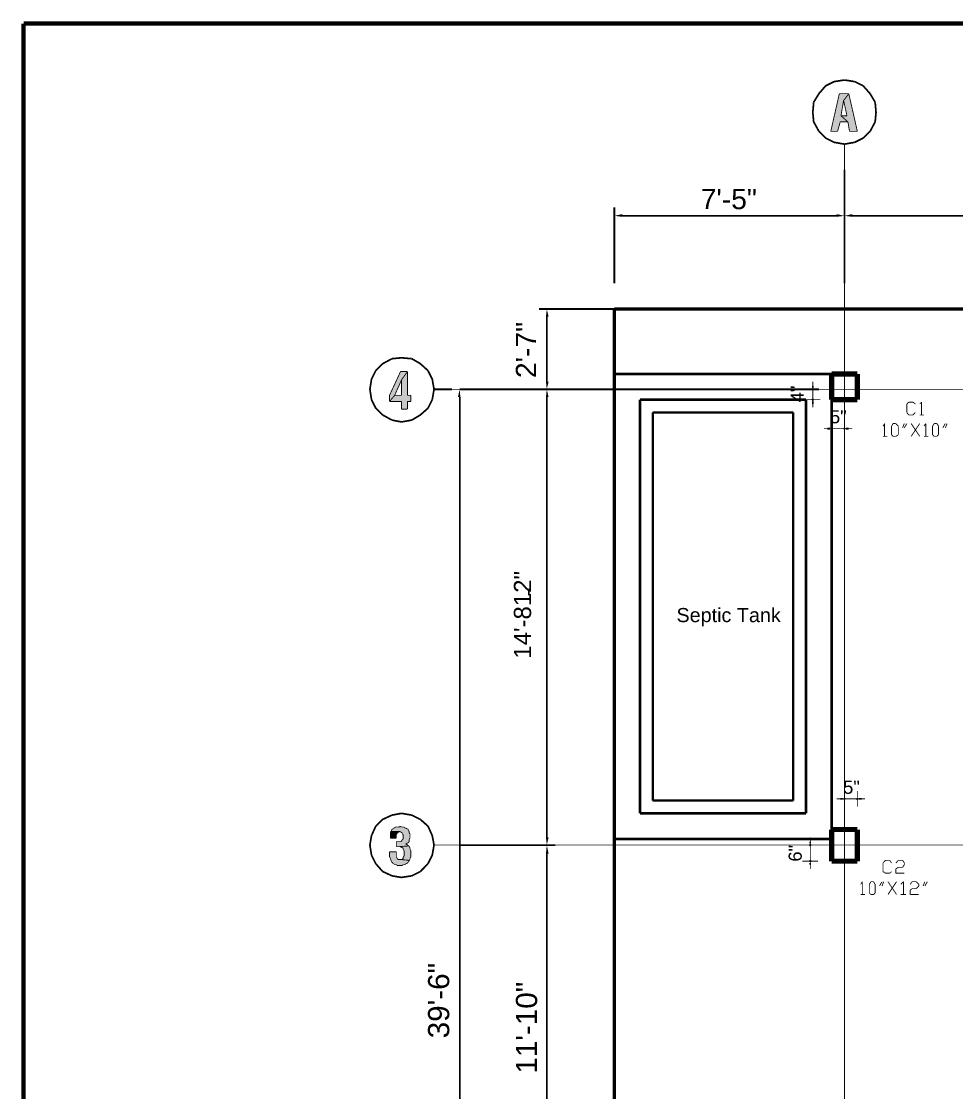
# Model space of a CAD drawing. Header units: millimetres. Extents: x 5 to 350, y 3 to 213.
# Drawn here: x 5 to 97.6, y 106.6 to 212.7 of the extents above; entities that cross this region are included whole.
import ezdxf

# ---------------------------------------------------------------- set-up
doc = ezdxf.new("R2010")
doc.units = ezdxf.units.MM
for name, color, linetype in [('H', 251, 'Continuous'), ('P', 255, 'Continuous'), ('T', 255, 'Continuous')]:
    doc.layers.add(name, color=color, linetype=linetype)
doc.styles.get("Standard").update_dxf_attribs({"font": 'arial.ttf'})

msp = doc.modelspace()

# ---------------------------------------------------------------- hatches: boundary and pattern name
at = {"layer": 'H', "linetype": 'Continuous'}
for points in [[(85.178, 201.842), (86.025, 205.564), (86.96, 205.564), (86.448, 204.893), (86.184, 203.376), (86.872, 202.777), (86.113, 202.777), (85.848, 201.842), (85.178, 201.842)], [(87.03, 201.842), (86.872, 202.777), (86.184, 203.376), (86.783, 203.376), (86.448, 204.893), (86.96, 205.564), (87.806, 201.842), (87.03, 201.842)], [(64.523, 193.375), (63.747, 193.463), (64.523, 193.64), (64.523, 193.375)], [(85.76, 193.375), (85.76, 193.64), (86.536, 193.463), (85.76, 193.375)], [(87.295, 193.375), (86.536, 193.463), (87.295, 193.64), (87.295, 193.375)], [(56.974, 183.48), (57.062, 184.238), (57.238, 183.48), (56.974, 183.48)], [(41.487, 175.084), (41.487, 175.683), (42.58, 178.047), (43.268, 178.047), (42.668, 177.2), (41.998, 175.683), (41.487, 175.084)], [(42.668, 174.325), (42.668, 175.084), (41.487, 175.084), (41.998, 175.683), (42.668, 175.683), (42.668, 177.2), (43.268, 178.047), (43.268, 175.683), (43.603, 175.683), (43.603, 175.084), (43.268, 175.084), (43.268, 174.325), (42.668, 174.325)], [(48.26, 175.507), (48.436, 176.283), (48.507, 175.507), (48.26, 175.507)], [(57.062, 176.283), (56.974, 177.042), (57.238, 177.042), (57.062, 176.283)], [(56.974, 175.507), (57.062, 176.283), (57.238, 175.507), (56.974, 175.507)], [(83.22, 176.283), (83.308, 176.354), (83.397, 176.283), (83.22, 176.283)], [(83.308, 176.195), (83.22, 176.283), (83.397, 176.283), (83.308, 176.195)], [(83.397, 176.283), (83.308, 176.354), (83.397, 176.354), (83.397, 176.283)], [(83.308, 176.195), (83.397, 176.283), (83.397, 176.195), (83.308, 176.195)], [(83.397, 176.283), (83.485, 176.354), (83.485, 176.283), (83.397, 176.283)], [(83.397, 176.283), (83.397, 176.354), (83.485, 176.354), (83.397, 176.283)], [(83.397, 176.195), (83.397, 176.283), (83.485, 176.195), (83.397, 176.195)], [(83.485, 176.195), (83.397, 176.283), (83.485, 176.283), (83.485, 176.195)], [(83.22, 175.26), (83.308, 175.348), (83.397, 175.26), (83.22, 175.26)], [(83.308, 175.172), (83.22, 175.26), (83.397, 175.26), (83.308, 175.172)], [(83.397, 175.26), (83.308, 175.348), (83.397, 175.348), (83.397, 175.26)], [(83.397, 175.084), (83.308, 175.172), (83.397, 175.26), (83.397, 175.084)], [(83.397, 175.26), (83.485, 175.348), (83.485, 175.26), (83.397, 175.26)], [(83.397, 175.26), (83.397, 175.348), (83.485, 175.348), (83.397, 175.26)], [(83.397, 175.084), (83.397, 175.26), (83.485, 175.172), (83.397, 175.084)], [(83.485, 175.172), (83.397, 175.26), (83.485, 175.26), (83.485, 175.172)], [(85.09, 172.385), (85.178, 172.473), (85.266, 172.385), (85.09, 172.385)], [(85.178, 172.297), (85.09, 172.385), (85.266, 172.385), (85.178, 172.297)], [(85.266, 172.385), (85.178, 172.473), (85.266, 172.473), (85.266, 172.385)], [(85.266, 172.208), (85.178, 172.297), (85.266, 172.385), (85.266, 172.208)], [(85.266, 172.385), (85.337, 172.473), (85.337, 172.385), (85.266, 172.385)], [(85.266, 172.385), (85.266, 172.473), (85.337, 172.473), (85.266, 172.385)], [(85.266, 172.208), (85.266, 172.385), (85.337, 172.297), (85.266, 172.208)], [(85.337, 172.297), (85.266, 172.385), (85.337, 172.385), (85.337, 172.297)], [(86.536, 172.385), (86.448, 172.473), (86.536, 172.473), (86.536, 172.385)], [(86.448, 172.385), (86.448, 172.473), (86.536, 172.385), (86.448, 172.385)], [(86.448, 172.297), (86.448, 172.385), (86.536, 172.385), (86.448, 172.297)], [(86.536, 172.208), (86.448, 172.297), (86.536, 172.385), (86.536, 172.208)], [(86.536, 172.385), (86.607, 172.473), (86.607, 172.385), (86.536, 172.385)], [(86.536, 172.385), (86.536, 172.473), (86.607, 172.473), (86.536, 172.385)], [(86.536, 172.208), (86.536, 172.385), (86.607, 172.297), (86.536, 172.208)], [(86.607, 172.297), (86.536, 172.385), (86.607, 172.385), (86.607, 172.297)], [(86.536, 135.714), (86.448, 135.802), (86.536, 135.802), (86.536, 135.714)], [(86.448, 135.714), (86.448, 135.802), (86.536, 135.714), (86.448, 135.714)], [(86.448, 135.643), (86.448, 135.714), (86.536, 135.714), (86.448, 135.643)], [(86.536, 135.555), (86.448, 135.643), (86.536, 135.714), (86.536, 135.555)], [(86.536, 135.714), (86.607, 135.802), (86.607, 135.714), (86.536, 135.714)], [(86.536, 135.714), (86.536, 135.802), (86.607, 135.802), (86.536, 135.714)], [(86.536, 135.555), (86.536, 135.714), (86.607, 135.643), (86.536, 135.555)], [(86.607, 135.643), (86.536, 135.714), (86.607, 135.714), (86.607, 135.643)], [(87.806, 135.714), (87.718, 135.802), (87.806, 135.802), (87.806, 135.714)], [(87.718, 135.714), (87.718, 135.802), (87.806, 135.714), (87.718, 135.714)], [(87.718, 135.643), (87.718, 135.714), (87.806, 135.714), (87.718, 135.643)], [(87.806, 135.555), (87.718, 135.643), (87.806, 135.714), (87.806, 135.555)], [(87.806, 135.714), (87.877, 135.802), (87.965, 135.714), (87.806, 135.714)], [(87.806, 135.714), (87.806, 135.802), (87.877, 135.802), (87.806, 135.714)], [(87.806, 135.555), (87.806, 135.714), (87.877, 135.643), (87.806, 135.555)], [(87.877, 135.643), (87.806, 135.714), (87.965, 135.714), (87.877, 135.643)], [(42.157, 130.986), (42.157, 131.48), (42.668, 131.48), (42.668, 131.568), (42.845, 131.745), (42.845, 132.168), (42.757, 132.256), (42.757, 132.327), (42.668, 132.415), (42.58, 132.415), (42.51, 132.503), (41.663, 132.503), (41.663, 132.592), (41.91, 132.838), (41.998, 132.838), (42.086, 132.927), (42.51, 132.927), (42.51, 133.015), (42.668, 132.927), (42.933, 132.927), (43.004, 132.838), (43.092, 132.838), (43.18, 132.75), (43.268, 132.75), (43.356, 132.68), (43.356, 132.592), (43.427, 132.503), (43.427, 132.327), (43.515, 132.256), (43.515, 131.833), (43.427, 131.657), (43.427, 131.48), (43.268, 131.322), (43.18, 131.322), (43.092, 131.233), (43.18, 131.233), (43.356, 131.057), (43.427, 131.057), (42.422, 130.986), (42.157, 130.986)], [(41.575, 131.833), (41.575, 132.415), (41.663, 132.503), (42.51, 132.503), (42.422, 132.415), (42.333, 132.415), (42.245, 132.327), (42.245, 132.256), (42.157, 132.168), (42.157, 131.833), (41.575, 131.833)], [(57.062, 131.145), (56.974, 131.904), (57.238, 131.904), (57.062, 131.145)], [(43.427, 129.628), (42.51, 129.716), (42.757, 129.716), (42.757, 129.787), (42.845, 129.787), (42.845, 129.963), (42.933, 130.052), (42.933, 130.563), (42.845, 130.722), (42.845, 130.81), (42.757, 130.898), (42.668, 130.898), (42.58, 130.986), (42.422, 130.986), (43.427, 131.057), (43.427, 130.986), (43.515, 130.898), (43.515, 130.722), (43.603, 130.634), (43.603, 129.963), (43.515, 129.875), (43.515, 129.716), (43.427, 129.628)], [(56.974, 130.298), (57.062, 131.145), (57.238, 130.298), (56.974, 130.298)], [(83.15, 131.145), (83.062, 131.233), (83.15, 131.233), (83.15, 131.145)], [(83.062, 131.145), (83.062, 131.233), (83.15, 131.145), (83.062, 131.145)], [(83.062, 131.057), (83.062, 131.145), (83.15, 131.145), (83.062, 131.057)], [(83.15, 130.986), (83.062, 131.057), (83.15, 131.145), (83.15, 130.986)], [(83.15, 131.145), (83.22, 131.233), (83.308, 131.145), (83.15, 131.145)], [(83.15, 131.145), (83.15, 131.233), (83.22, 131.233), (83.15, 131.145)], [(83.15, 130.986), (83.15, 131.145), (83.22, 131.057), (83.15, 130.986)], [(83.22, 131.057), (83.15, 131.145), (83.308, 131.145), (83.22, 131.057)], [(42.245, 129.117), (42.157, 129.205), (41.998, 129.205), (41.91, 129.293), (41.822, 129.293), (41.822, 129.364), (41.734, 129.452), (41.663, 129.452), (41.663, 129.628), (41.575, 129.716), (41.575, 129.875), (41.487, 129.963), (41.487, 130.475), (42.157, 130.475), (42.157, 129.963), (42.245, 129.875), (42.245, 129.787), (42.333, 129.716), (42.51, 129.716), (43.427, 129.628), (43.427, 129.54), (43.356, 129.54), (43.356, 129.452), (43.18, 129.293), (43.092, 129.293), (43.004, 129.205), (42.845, 129.205), (42.757, 129.117), (42.245, 129.117)], [(83.15, 129.54), (83.062, 129.628), (83.15, 129.716), (83.15, 129.54)], [(83.062, 129.54), (83.062, 129.628), (83.15, 129.54), (83.062, 129.54)], [(83.062, 129.452), (83.062, 129.54), (83.15, 129.54), (83.062, 129.452)], [(83.062, 129.452), (83.15, 129.54), (83.15, 129.452), (83.062, 129.452)], [(83.15, 129.54), (83.15, 129.716), (83.22, 129.628), (83.15, 129.54)], [(83.15, 129.54), (83.22, 129.628), (83.308, 129.54), (83.15, 129.54)], [(83.15, 129.452), (83.15, 129.54), (83.22, 129.452), (83.15, 129.452)], [(83.22, 129.452), (83.15, 129.54), (83.308, 129.54), (83.22, 129.452)]]:
    msp.add_hatch(color=256, dxfattribs=at).paths.add_polyline_path(points)

# ---------------------------------------------------------------- linework, layer by layer
at = {"layer": 'P'}
for points, const_width in [([(5.256, 212.513), (350.273, 212.513)], 0.423), ([(5.256, 3.14), (5.256, 212.513)], 0.423), ([(5.256, 212.513), (350.273, 212.513)], 0.423), ([(5.256, 3.14), (5.256, 212.513)], 0.423), ([(86.536, 206.922), (85.513, 206.763)], 0.169), ([(87.542, 206.763), (86.536, 206.922)], 0.169), ([(84.667, 206.34), (83.996, 205.564)], 0.169), ([(85.513, 206.763), (84.667, 206.34)], 0.169), ([(88.388, 206.34), (87.542, 206.763)], 0.169), ([(89.076, 205.564), (88.388, 206.34)], 0.169), ([(83.485, 204.717), (83.397, 203.712)], 0.169), ([(83.996, 205.564), (83.485, 204.717)], 0.169), ([(86.025, 205.564), (85.178, 201.842)], 0.085), ([(86.96, 205.564), (86.025, 205.564)], 0.085), ([(86.184, 203.376), (86.448, 204.893)], 0.085), ([(86.448, 204.893), (86.96, 205.564)], 0.085), ([(86.96, 205.564), (86.448, 204.893)], 0.085), ([(86.448, 204.893), (86.783, 203.376)], 0.085), ([(87.806, 201.842), (86.96, 205.564)], 0.085), ([(89.57, 204.717), (89.076, 205.564)], 0.169), ([(89.658, 203.712), (89.57, 204.717)], 0.169), ([(83.397, 203.712), (83.485, 202.777)], 0.169), ([(89.57, 202.777), (89.658, 203.712)], 0.169), ([(89.658, 203.712), (89.658, 203.712)], 0.169), ([(83.485, 202.777), (83.996, 201.842)], 0.169), ([(85.848, 201.842), (86.113, 202.777)], 0.085), ([(86.113, 202.777), (86.872, 202.777)], 0.085), ([(86.872, 202.777), (86.184, 203.376)], 0.085), ([(86.783, 203.376), (86.184, 203.376)], 0.085), ([(86.184, 203.376), (86.872, 202.777)], 0.085), ([(86.872, 202.777), (87.03, 201.842)], 0.085), ([(89.076, 201.842), (89.57, 202.777)], 0.169), ([(83.996, 201.842), (84.667, 201.172)], 0.169), ([(85.178, 201.842), (85.848, 201.842)], 0.085), ([(87.03, 201.842), (87.806, 201.842)], 0.085), ([(88.388, 201.172), (89.076, 201.842)], 0.169), ([(84.667, 201.172), (85.513, 200.748)], 0.169), ([(85.513, 200.748), (86.536, 200.572)], 0.169), ([(86.536, 200.572), (87.542, 200.748)], 0.169), ([(86.536, 30.392), (86.536, 200.572)], 0.085), ([(87.542, 200.748), (88.388, 201.172)], 0.169), ([(86.536, 198.032), (86.536, 192.705)], 0.169), ([(63.747, 186.778), (63.747, 194.31)], 0.169), ([(86.536, 186.778), (86.536, 194.31)], 0.169), ([(85.76, 193.463), (64.523, 193.463)], 0.169), ([(87.295, 193.463), (116.752, 193.463)], 0.169), ([(83.996, 184.238), (56.303, 184.238)], 0.169), ([(57.062, 177.042), (57.062, 183.48)], 0.169), ([(260.35, 184.238), (63.747, 184.238)], 0.339), ([(63.747, 184.238), (63.747, 46.055)], 0.339), ([(41.734, 179.317), (40.816, 178.823)], 0.169), ([(42.668, 179.405), (41.734, 179.317)], 0.169), ([(43.692, 179.317), (42.668, 179.405)], 0.169), ([(44.538, 178.823), (43.692, 179.317)], 0.169), ([(40.816, 178.823), (40.128, 178.135)], 0.169), ([(45.297, 178.135), (44.538, 178.823)], 0.169), ([(39.705, 177.288), (39.546, 176.283)], 0.169), ([(40.128, 178.135), (39.705, 177.288)], 0.169), ([(42.58, 178.047), (41.487, 175.683)], 0.085), ([(41.998, 175.683), (42.668, 177.2)], 0.085), ([(43.268, 178.047), (42.58, 178.047)], 0.085), ([(42.668, 177.2), (43.268, 178.047)], 0.085), ([(43.268, 178.047), (42.668, 177.2)], 0.085), ([(42.668, 177.2), (42.668, 175.683)], 0.085), ([(43.268, 175.683), (43.268, 178.047)], 0.085), ([(45.72, 177.288), (45.297, 178.135)], 0.169), ([(45.896, 176.283), (45.72, 177.288)], 0.169), ([(85.266, 177.8), (63.747, 177.8)], 0.254), ([(63.747, 177.8), (63.747, 131.745)], 0.254), ([(85.266, 177.8), (87.806, 177.8)], 0.508), ([(85.266, 175.26), (85.266, 177.8)], 0.508), ([(85.266, 177.8), (85.266, 177.8)], 0.508), ([(85.266, 131.745), (85.266, 177.8)], 0.254), ([(87.806, 177.8), (87.806, 175.26)], 0.508), ([(39.546, 176.283), (39.705, 175.26)], 0.169), ([(45.72, 175.26), (45.896, 176.283)], 0.169), ([(45.896, 176.283), (45.896, 176.283)], 0.169), ([(45.896, 176.283), (47.66, 176.283)], 0.169), ([(45.896, 176.283), (283.386, 176.283)], 0.085), ([(48.436, 176.283), (57.908, 176.283)], 0.169), ([(83.996, 176.283), (56.303, 176.283)], 0.169), ([(84.155, 176.283), (82.55, 176.283)], 0.085), ([(83.397, 176.442), (83.397, 176.618)], 0.169), ([(83.397, 177.042), (83.397, 175.507)], 0.085), ([(39.705, 175.26), (40.128, 174.413)], 0.169), ([(41.487, 175.683), (41.487, 175.084)], 0.085), ([(41.487, 175.084), (41.998, 175.683)], 0.085), ([(41.998, 175.683), (41.487, 175.084)], 0.085), ([(41.487, 175.084), (42.668, 175.084)], 0.085), ([(42.668, 175.683), (41.998, 175.683)], 0.085), ([(42.668, 175.084), (42.668, 174.325)], 0.085), ([(43.603, 175.683), (43.268, 175.683)], 0.085), ([(43.268, 174.325), (43.268, 175.084)], 0.085), ([(43.268, 175.084), (43.603, 175.084)], 0.085), ([(43.603, 175.084), (43.603, 175.683)], 0.085), ([(45.297, 174.413), (45.72, 175.26)], 0.169), ([(48.436, 175.507), (48.436, 55.792)], 0.169), ([(57.062, 131.904), (57.062, 175.507)], 0.169), ([(82.726, 175.26), (66.287, 175.26)], 0.254), ([(66.287, 175.26), (66.287, 134.285)], 0.254), ([(82.55, 175.26), (84.155, 175.26)], 0.085), ([(82.726, 134.285), (82.726, 175.26)], 0.254), ([(83.397, 175.084), (83.397, 174.837)], 0.169), ([(83.397, 174.502), (83.397, 176.018)], 0.085), ([(87.806, 175.26), (85.266, 175.26)], 0.508), ([(40.128, 174.413), (40.816, 173.743)], 0.169), ([(42.668, 174.325), (43.268, 174.325)], 0.085), ([(44.538, 173.743), (45.297, 174.413)], 0.169), ([(81.456, 173.99), (67.557, 173.99)], 0.254), ([(67.557, 173.99), (67.557, 135.555)], 0.254), ([(81.456, 135.555), (81.456, 173.99)], 0.254), ([(92.71, 174.837), (92.886, 175.013)], 0.085), ([(92.71, 173.99), (92.71, 174.837)], 0.085), ([(92.886, 173.743), (92.71, 173.99)], 0.085), ([(92.886, 175.013), (93.31, 175.013)], 0.085), ([(93.31, 175.013), (93.557, 174.837)], 0.085), ([(93.557, 173.99), (93.31, 173.743)], 0.085), ([(93.98, 174.837), (94.156, 175.013)], 0.085), ([(94.156, 175.013), (94.156, 173.743)], 0.085), ([(40.816, 173.743), (41.734, 173.232)], 0.169), ([(41.734, 173.232), (42.668, 173.055)], 0.169), ([(42.668, 173.055), (43.692, 173.232)], 0.169), ([(43.692, 173.232), (44.538, 173.743)], 0.169), ([(85.266, 173.143), (85.266, 171.626)], 0.085), ([(86.536, 171.626), (86.536, 173.143)], 0.085), ([(93.31, 173.743), (92.886, 173.743)], 0.085), ([(93.98, 173.743), (94.403, 173.743)], 0.085), ([(84.49, 172.385), (86.025, 172.385)], 0.085), ([(85.09, 172.385), (84.843, 172.385)], 0.169), ([(87.295, 172.385), (85.76, 172.385)], 0.085), ([(86.695, 172.385), (86.96, 172.385)], 0.169), ([(90.346, 172.632), (90.505, 172.896)], 0.085), ([(90.505, 172.896), (90.505, 171.626)], 0.085), ([(91.193, 172.632), (91.352, 172.896)], 0.085), ([(91.193, 171.785), (91.193, 172.632)], 0.085), ([(91.352, 172.896), (91.616, 172.896)], 0.085), ([(91.616, 172.896), (91.863, 172.632)], 0.085), ([(91.863, 172.632), (91.863, 171.785)], 0.085), ([(92.287, 172.473), (92.463, 172.896)], 0.085), ([(92.71, 172.896), (92.463, 172.473)], 0.085), ([(93.133, 171.626), (93.98, 172.896)], 0.085), ([(93.133, 172.896), (93.98, 171.626)], 0.085), ([(94.403, 172.632), (94.58, 172.896)], 0.085), ([(94.58, 172.896), (94.58, 171.626)], 0.085), ([(95.25, 172.632), (95.426, 172.896)], 0.085), ([(95.25, 171.785), (95.25, 172.632)], 0.085), ([(95.426, 172.896), (95.673, 172.896)], 0.085), ([(95.673, 172.896), (95.85, 172.632)], 0.085), ([(95.85, 172.632), (95.85, 171.785)], 0.085), ([(96.273, 172.473), (96.52, 172.896)], 0.085), ([(96.696, 172.896), (96.52, 172.473)], 0.085), ([(90.346, 171.626), (90.77, 171.626)], 0.085), ([(91.352, 171.626), (91.193, 171.785)], 0.085), ([(91.616, 171.626), (91.352, 171.626)], 0.085), ([(91.352, 171.626), (91.352, 171.626)], 0.085), ([(91.863, 171.785), (91.616, 171.626)], 0.085), ([(94.403, 171.626), (94.827, 171.626)], 0.085), ([(95.426, 171.626), (95.25, 171.785)], 0.085), ([(95.673, 171.626), (95.426, 171.626)], 0.085), ([(95.426, 171.626), (95.426, 171.626)], 0.085), ([(95.85, 171.785), (95.673, 171.626)], 0.085), ([(55.28, 155.875), (55.28, 156.545)], 0.169), ([(86.536, 136.49), (86.536, 134.955)], 0.085), ([(87.806, 134.955), (87.806, 136.49)], 0.085), ([(67.557, 135.555), (81.456, 135.555)], 0.254), ([(67.557, 135.555), (67.557, 135.555)], 0.254), ([(85.76, 135.714), (87.295, 135.714)], 0.085), ([(86.36, 135.714), (86.113, 135.714)], 0.169), ([(88.565, 135.714), (87.03, 135.714)], 0.085), ([(87.965, 135.714), (88.23, 135.714)], 0.169), ([(40.816, 133.685), (40.128, 133.015)], 0.169), ([(41.734, 134.108), (40.816, 133.685)], 0.169), ([(42.668, 134.285), (41.734, 134.108)], 0.169), ([(43.692, 134.108), (42.668, 134.285)], 0.169), ([(44.538, 133.685), (43.692, 134.108)], 0.169), ([(45.297, 133.015), (44.538, 133.685)], 0.169), ([(66.287, 134.285), (82.726, 134.285)], 0.254), ([(66.287, 134.285), (66.287, 134.285)], 0.254), ([(40.128, 133.015), (39.705, 132.08)], 0.169), ([(41.734, 132.68), (41.663, 132.592)], 0.085), ([(41.663, 132.592), (41.663, 132.503)], 0.085), ([(41.822, 132.75), (41.734, 132.68)], 0.085), ([(41.91, 132.838), (41.822, 132.75)], 0.085), ([(41.998, 132.838), (41.91, 132.838)], 0.085), ([(42.086, 132.927), (41.998, 132.838)], 0.085), ([(42.157, 132.927), (42.086, 132.927)], 0.085), ([(42.245, 132.927), (42.157, 132.927)], 0.085), ([(42.422, 132.927), (42.245, 132.927)], 0.085), ([(42.51, 132.927), (42.422, 132.927)], 0.085), ([(42.51, 133.015), (42.51, 132.927)], 0.085), ([(42.668, 132.927), (42.51, 133.015)], 0.085), ([(42.757, 132.927), (42.668, 132.927)], 0.085), ([(42.845, 132.927), (42.757, 132.927)], 0.085), ([(42.933, 132.927), (42.845, 132.927)], 0.085), ([(43.004, 132.838), (42.933, 132.927)], 0.085), ([(43.092, 132.838), (43.004, 132.838)], 0.085), ([(43.18, 132.75), (43.092, 132.838)], 0.085), ([(43.268, 132.75), (43.18, 132.75)], 0.085), ([(43.356, 132.68), (43.268, 132.75)], 0.085), ([(43.356, 132.592), (43.356, 132.68)], 0.085), ([(43.427, 132.503), (43.356, 132.592)], 0.085), ([(45.72, 132.08), (45.297, 133.015)], 0.169), ([(85.266, 132.68), (87.806, 132.68)], 0.508), ([(85.266, 129.54), (85.266, 132.68)], 0.508), ([(85.266, 132.68), (85.266, 132.68)], 0.508), ([(87.806, 132.68), (87.806, 129.54)], 0.508), ([(39.705, 132.08), (39.546, 131.145)], 0.169), ([(41.663, 132.503), (41.575, 132.415)], 0.085), ([(41.575, 132.415), (41.575, 132.327)], 0.085), ([(41.575, 132.327), (41.575, 132.256)], 0.085), ([(41.575, 132.256), (41.575, 132.08)], 0.085), ([(41.575, 132.08), (41.575, 131.992)], 0.085), ([(41.575, 131.992), (41.575, 131.904)], 0.085), ([(41.575, 131.904), (41.575, 131.833)], 0.085), ([(41.575, 131.833), (42.157, 131.833)], 0.085), ([(42.51, 132.503), (41.663, 132.503)], 0.085), ([(41.663, 132.503), (42.51, 132.503)], 0.085), ([(42.157, 132.168), (42.245, 132.256)], 0.085), ([(42.157, 132.08), (42.157, 132.168)], 0.085), ([(42.157, 131.992), (42.157, 132.08)], 0.085), ([(42.157, 131.904), (42.157, 131.992)], 0.085), ([(42.157, 131.833), (42.157, 131.904)], 0.085), ([(42.245, 132.327), (42.333, 132.415)], 0.085), ([(42.245, 132.256), (42.245, 132.327)], 0.085), ([(42.333, 132.415), (42.422, 132.415)], 0.085), ([(42.422, 132.415), (42.51, 132.503)], 0.085), ([(42.51, 132.503), (42.58, 132.415)], 0.085), ([(42.58, 132.415), (42.668, 132.415)], 0.085), ([(42.668, 132.415), (42.757, 132.327)], 0.085), ([(42.757, 131.657), (42.668, 131.568)], 0.085), ([(42.668, 131.568), (42.668, 131.48)], 0.085), ([(42.757, 132.327), (42.757, 132.256)], 0.085), ([(42.757, 132.256), (42.845, 132.168)], 0.085), ([(42.845, 131.745), (42.757, 131.657)], 0.085), ([(42.845, 132.168), (42.845, 132.08)], 0.085), ([(42.845, 132.08), (42.845, 131.992)], 0.085), ([(42.845, 131.992), (42.845, 131.904)], 0.085), ([(42.845, 131.904), (42.845, 131.745)], 0.085), ([(43.427, 132.415), (43.427, 132.503)], 0.085), ([(43.427, 132.327), (43.427, 132.415)], 0.085), ([(43.515, 132.256), (43.427, 132.327)], 0.085), ([(43.427, 131.657), (43.515, 131.833)], 0.085), ([(43.427, 131.568), (43.427, 131.657)], 0.085), ([(43.427, 131.48), (43.427, 131.568)], 0.085), ([(43.515, 132.168), (43.515, 132.256)], 0.085), ([(43.515, 131.992), (43.515, 132.168)], 0.085), ([(43.515, 131.904), (43.515, 131.992)], 0.085), ([(43.515, 131.833), (43.515, 131.904)], 0.085), ([(45.896, 131.145), (45.72, 132.08)], 0.169), ([(63.747, 131.745), (85.266, 131.745)], 0.254), ([(63.747, 131.745), (63.747, 131.745)], 0.254), ([(83.15, 131.322), (83.15, 131.48)], 0.169), ([(83.15, 131.904), (83.15, 130.298)], 0.085), ([(39.546, 131.145), (39.705, 130.14)], 0.169), ([(42.157, 130.475), (41.487, 130.475)], 0.085), ([(41.487, 130.475), (41.487, 130.387)], 0.085), ([(42.245, 131.48), (42.157, 131.48)], 0.085), ([(42.157, 131.48), (42.157, 130.986)], 0.085), ([(42.157, 130.986), (42.333, 130.986)], 0.085), ([(42.157, 130.387), (42.157, 130.475)], 0.085), ([(42.422, 131.48), (42.245, 131.48)], 0.085), ([(42.333, 130.986), (42.422, 130.986)], 0.085), ([(42.51, 131.48), (42.422, 131.48)], 0.085), ([(43.427, 131.057), (42.422, 130.986)], 0.085), ([(42.422, 130.986), (43.427, 131.057)], 0.085), ([(42.422, 130.986), (42.58, 130.986)], 0.085), ([(42.58, 131.48), (42.51, 131.48)], 0.085), ([(42.668, 131.48), (42.58, 131.48)], 0.085), ([(42.58, 130.986), (42.668, 130.898)], 0.085), ([(42.668, 130.898), (42.757, 130.898)], 0.085), ([(42.757, 130.898), (42.845, 130.81)], 0.085), ([(42.845, 130.81), (42.845, 130.722)], 0.085), ([(42.845, 130.722), (42.933, 130.563)], 0.085), ([(42.933, 130.563), (42.933, 130.475)], 0.085), ([(42.933, 130.475), (42.933, 130.298)], 0.085), ([(43.092, 131.233), (43.18, 131.322)], 0.085), ([(43.18, 131.233), (43.092, 131.233)], 0.085), ([(43.18, 131.322), (43.268, 131.322)], 0.085), ([(43.268, 131.145), (43.18, 131.233)], 0.085), ([(43.268, 131.322), (43.356, 131.41)], 0.085), ([(43.356, 131.057), (43.268, 131.145)], 0.085), ([(43.356, 131.41), (43.427, 131.48)], 0.085), ([(43.427, 131.057), (43.356, 131.057)], 0.085), ([(43.427, 130.986), (43.427, 131.057)], 0.085), ([(43.515, 130.898), (43.427, 130.986)], 0.085), ([(43.427, 130.986), (43.427, 130.986)], 0.085), ([(43.515, 130.81), (43.515, 130.898)], 0.085), ([(43.515, 130.722), (43.515, 130.81)], 0.085), ([(43.603, 130.634), (43.515, 130.722)], 0.085), ([(43.603, 130.475), (43.603, 130.634)], 0.085), ([(43.603, 130.387), (43.603, 130.475)], 0.085), ([(45.72, 130.14), (45.896, 131.145)], 0.169), ([(45.896, 131.145), (45.896, 131.145)], 0.169), ([(45.896, 131.145), (283.386, 131.145)], 0.085), ([(48.436, 131.145), (57.908, 131.145)], 0.169), ([(48.436, 131.145), (57.908, 131.145)], 0.169), ([(83.908, 131.145), (82.374, 131.145)], 0.085), ([(39.705, 130.14), (40.128, 129.293)], 0.169), ([(41.487, 130.387), (41.487, 130.298)], 0.085), ([(41.487, 130.298), (41.487, 130.21)], 0.085), ([(41.487, 130.21), (41.487, 130.14)], 0.085), ([(41.487, 130.14), (41.487, 129.963)], 0.085), ([(41.487, 129.963), (41.575, 129.875)], 0.085), ([(41.575, 129.875), (41.575, 129.787)], 0.085), ([(41.575, 129.787), (41.575, 129.716)], 0.085), ([(41.575, 129.716), (41.663, 129.628)], 0.085), ([(41.663, 129.628), (41.663, 129.54)], 0.085), ([(41.663, 129.54), (41.663, 129.452)], 0.085), ([(41.663, 129.452), (41.734, 129.452)], 0.085), ([(41.734, 129.452), (41.822, 129.364)], 0.085), ([(42.157, 130.298), (42.157, 130.387)], 0.085), ([(42.157, 130.14), (42.157, 130.298)], 0.085), ([(42.157, 130.052), (42.157, 130.14)], 0.085), ([(42.157, 129.963), (42.157, 130.052)], 0.085), ([(42.245, 129.875), (42.157, 129.963)], 0.085), ([(42.245, 129.787), (42.245, 129.875)], 0.085), ([(42.333, 129.716), (42.245, 129.787)], 0.085), ([(42.422, 129.716), (42.333, 129.716)], 0.085), ([(42.51, 129.716), (42.422, 129.716)], 0.085), ([(43.427, 129.628), (42.51, 129.716)], 0.085), ([(42.668, 129.716), (42.51, 129.716)], 0.085), ([(42.51, 129.716), (43.427, 129.628)], 0.085), ([(42.757, 129.716), (42.668, 129.716)], 0.085), ([(42.845, 129.787), (42.757, 129.787)], 0.085), ([(42.757, 129.787), (42.757, 129.716)], 0.085), ([(42.933, 130.052), (42.845, 129.963)], 0.085), ([(42.845, 129.963), (42.845, 129.875)], 0.085), ([(42.845, 129.875), (42.845, 129.787)], 0.085), ([(42.933, 130.298), (42.933, 130.14)], 0.085), ([(42.933, 130.14), (42.933, 130.052)], 0.085), ([(43.268, 129.364), (43.356, 129.452)], 0.085), ([(43.356, 129.452), (43.356, 129.54)], 0.085), ([(43.356, 129.54), (43.427, 129.54)], 0.085), ([(43.427, 129.628), (43.515, 129.716)], 0.085), ([(43.427, 129.54), (43.427, 129.628)], 0.085), ([(43.515, 129.875), (43.603, 129.963)], 0.085), ([(43.515, 129.787), (43.515, 129.875)], 0.085), ([(43.515, 129.716), (43.515, 129.787)], 0.085), ([(43.603, 130.298), (43.603, 130.387)], 0.085), ([(43.603, 130.21), (43.603, 130.298)], 0.085), ([(43.603, 130.14), (43.603, 130.21)], 0.085), ([(43.603, 129.963), (43.603, 130.14)], 0.085), ([(45.297, 129.293), (45.72, 130.14)], 0.169), ([(57.062, 95.497), (57.062, 130.298)], 0.169), ([(82.374, 129.54), (83.908, 129.54)], 0.085), ([(83.15, 129.364), (83.15, 129.205)], 0.169), ([(83.15, 128.782), (83.15, 130.298)], 0.085), ([(87.806, 129.54), (85.266, 129.54)], 0.508), ([(90.346, 129.364), (90.593, 129.628)], 0.085), ([(90.593, 129.628), (91.017, 129.628)], 0.085), ([(91.017, 129.628), (91.193, 129.364)], 0.085), ([(91.616, 129.364), (91.863, 129.628)], 0.085), ([(91.863, 129.628), (92.287, 129.628)], 0.085), ([(92.287, 129.628), (92.463, 129.364)], 0.085), ([(40.128, 129.293), (40.816, 128.517)], 0.169), ([(40.816, 128.517), (41.734, 128.094)], 0.169), ([(41.822, 129.364), (41.822, 129.293)], 0.085), ([(41.822, 129.293), (41.91, 129.293)], 0.085), ([(41.91, 129.293), (41.998, 129.205)], 0.085), ([(41.998, 129.205), (42.086, 129.205)], 0.085), ([(42.086, 129.205), (42.157, 129.205)], 0.085), ([(42.157, 129.205), (42.245, 129.117)], 0.085), ([(42.245, 129.117), (42.422, 129.117)], 0.085), ([(42.422, 129.117), (42.51, 129.117)], 0.085), ([(42.51, 129.117), (42.58, 129.117)], 0.085), ([(42.58, 129.117), (42.668, 129.117)], 0.085), ([(42.668, 129.117), (42.757, 129.117)], 0.085), ([(42.757, 129.117), (42.845, 129.205)], 0.085), ([(42.845, 129.205), (42.933, 129.205)], 0.085), ([(42.933, 129.205), (43.004, 129.205)], 0.085), ([(43.004, 129.205), (43.092, 129.293)], 0.085), ([(43.092, 129.293), (43.18, 129.293)], 0.085), ([(43.18, 129.293), (43.268, 129.364)], 0.085), ([(43.692, 128.094), (44.538, 128.517)], 0.169), ([(44.538, 128.517), (45.297, 129.293)], 0.169), ([(90.346, 128.517), (90.346, 129.364)], 0.085), ([(90.593, 128.358), (90.346, 128.517)], 0.085), ([(91.017, 128.358), (90.593, 128.358)], 0.085), ([(91.193, 128.517), (91.017, 128.358)], 0.085), ([(91.863, 128.94), (91.616, 128.782)], 0.085), ([(91.616, 128.782), (91.616, 128.358)], 0.085), ([(91.616, 128.358), (92.463, 128.358)], 0.085), ([(92.287, 128.94), (91.863, 128.94)], 0.085), ([(92.463, 129.205), (92.287, 128.94)], 0.085), ([(92.463, 129.364), (92.463, 129.205)], 0.085), ([(41.734, 128.094), (42.668, 127.935)], 0.169), ([(42.668, 127.935), (43.692, 128.094)], 0.169), ([(88.142, 127.247), (88.3, 127.512)], 0.085), ([(88.3, 127.512), (88.3, 126.242)], 0.085), ([(88.988, 127.247), (89.147, 127.512)], 0.085), ([(89.147, 127.512), (89.412, 127.512)], 0.085), ([(89.412, 127.512), (89.57, 127.247)], 0.085), ([(89.994, 127.088), (90.258, 127.512)], 0.085), ([(90.417, 127.512), (90.258, 127.088)], 0.085), ([(90.84, 126.242), (91.687, 127.512)], 0.085), ([(90.84, 127.512), (91.687, 126.242)], 0.085), ([(92.11, 127.247), (92.375, 127.512)], 0.085), ([(92.375, 127.512), (92.375, 126.242)], 0.085), ([(93.045, 127.247), (93.222, 127.512)], 0.085), ([(93.222, 127.512), (93.645, 127.512)], 0.085), ([(93.645, 127.512), (93.892, 127.247)], 0.085), ([(94.315, 127.088), (94.492, 127.512)], 0.085), ([(94.738, 127.512), (94.492, 127.088)], 0.085), ([(88.142, 126.242), (88.565, 126.242)], 0.085), ([(88.988, 126.4), (88.988, 127.247)], 0.085), ([(89.147, 126.242), (88.988, 126.4)], 0.085), ([(89.412, 126.242), (89.147, 126.242)], 0.085), ([(89.147, 126.242), (89.147, 126.242)], 0.085), ([(89.57, 126.4), (89.412, 126.242)], 0.085), ([(89.57, 127.247), (89.57, 126.4)], 0.085), ([(92.11, 126.242), (92.622, 126.242)], 0.085), ([(93.222, 126.824), (93.045, 126.665)], 0.085), ([(93.045, 126.665), (93.045, 126.242)], 0.085), ([(93.045, 126.242), (93.892, 126.242)], 0.085), ([(93.645, 126.824), (93.222, 126.824)], 0.085), ([(93.892, 127.088), (93.645, 126.824)], 0.085), ([(93.892, 127.247), (93.892, 127.088)], 0.085)]:
    msp.add_lwpolyline(points, dxfattribs=dict(at, const_width=const_width))

# ---------------------------------------------------------------- texts
at = {"layer": 'T', "attachment_point": 7}
for s, insert, char_height in [('{\\fArial|b0|i0|c0|p18;7\'-5"}', (72.3, 194.1), 2), ('{\\fArial|b0|i0|c0|p18;5"}', (85.1, 172.9), 1.3), ('{\\fArial|b0|i0|c0|p18;Septic Tank}', (69.9, 152.8), 1.4), ('{\\fArial|b0|i0|c0|p18;5"}', (86.4, 136.2), 1.3)]:
    msp.add_mtext(s, dxfattribs=dict(at, insert=insert, char_height=char_height))
at = {"layer": 'T', "attachment_point": 1, "rotation": 90}
for s, insert, char_height in [('{\\fArial|b0|i0|c0|p18;2\'-7"}', (54, 177.4), 2), ('{\\fArial|b0|i0|c0|p18;4"}', (81.2, 175), 1.3), ('{\\fArial|b0|i0|c0|p18;14\'-812"}', (53.8, 149.6), 1.7), ('{\\fArial|b0|i0|c0|p18;6"}', (81, 129.5), 1.3), ('{\\fArial|b0|i0|c0|p18;39\'-6"}', (45.3, 112), 2.1), ('{\\fArial|b0|i0|c0|p18;11\'-10"}', (54, 108.5), 2.1)]:
    msp.add_mtext(s, dxfattribs=dict(at, insert=insert, char_height=char_height))

doc.saveas('drawing.dxf')
